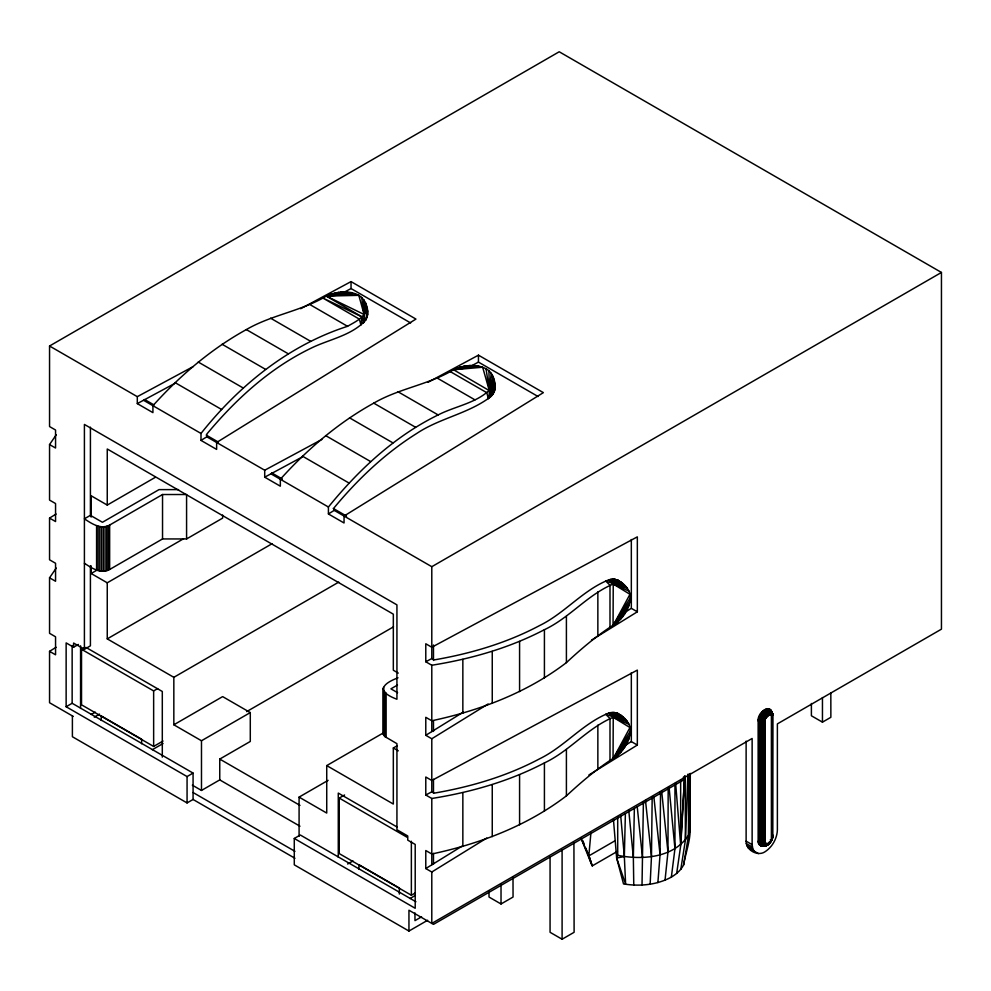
<?xml version="1.0" encoding="UTF-8"?>
<svg xmlns="http://www.w3.org/2000/svg" width="991" height="991" viewBox="0 0 991 991"><rect width="100%" height="100%" fill="white"/><g stroke="black" fill="none" stroke-linecap="round" stroke-linejoin="round"><path stroke-width="1.49" d="M56.091 647.284L49.55 651.335L49.55 702.73L73.223 716.394M56.239 568.054L49.55 577.803L49.55 633.323L55.558 636.792L55.558 654.803L49.55 651.335M56.091 514.044L49.55 518.082L49.55 559.804L55.558 563.272L55.558 581.271L49.55 577.803M56.239 434.801L49.55 444.563L49.55 500.083L55.558 503.552L55.558 521.551L49.55 518.082M746.124 741.144L746.124 841.173C745.666 849.869 757.446 856.67 764.755 851.938C772.113 847.268 777.006 838.782 777.378 830.074L777.378 723.888L941.45 629.161L941.45 272.451L559.209 51.767L49.55 346.008L49.55 426.551L55.558 430.02L55.558 448.031L49.55 444.563M72.393 715.911L72.393 736.734L187.064 802.933L193.072 799.464L193.072 773.091L187.064 776.56L66.137 706.744L66.137 642.899L73.594 647.21L78.4 644.435M66.137 706.744L72.145 703.276L72.145 645.513M73.594 647.21L73.594 643.035L84.408 649.291L90.416 645.822L90.416 565.911M80.568 708.416L80.568 645.822M84.198 647.742L81.522 649.291L81.522 704.812L153.642 746.446L162.995 741.045M84.408 649.291L84.408 424.433L396.933 604.869L396.933 699.25C377.893 692.114 379.9 684.694 398.01 677.807M84.408 563.235C91.469 567.979 100.971 574.346 109.654 569.478L162.536 538.943L186.581 538.943L186.581 494.521L162.536 494.521L109.654 525.057C100.971 529.925 91.469 523.558 84.408 518.813L90.416 515.345L90.416 427.158M183.533 538.757L107.251 582.807L91.135 573.504L91.135 565.886M91.135 517.116L91.135 495.773L107.251 505.076L155.426 477.253M96.585 570.135L96.585 525.726M98.134 570.655L98.134 526.233M99.794 571.002L99.794 526.58M101.243 720.457L101.243 715.911L141.626 739.224L141.626 743.77M101.553 571.175L101.553 526.766M103.324 571.175L103.324 526.766M105.083 571.002L105.083 526.58M106.755 570.655L106.755 526.233M338.749 582.113L173.834 677.324L107.251 638.873L107.251 582.807M107.251 505.076L107.251 448.997L393.328 614.172L393.328 670.238L398.283 673.1M108.292 570.135L108.292 525.726M109.654 569.478L109.654 525.057M300.669 308.721L351.037 281.605L415.947 319.077L216.633 442.481L216.633 449.418L201 440.4L206.809 436.808L206.809 434.095C235.647 399.435 269.738 368.218 310.592 348.423C328.715 339.368 351.433 335.85 365.58 320.304C370.324 312.202 366.633 300.199 358.816 295.343C348.77 289.905 336.383 291.627 326.312 296.098C301.351 311.149 271.546 314.853 246.35 329.582C210.922 349.117 179.928 375.725 152.924 405.691L152.924 412.64L137.303 403.61L137.303 396.673L49.55 346.008M153.642 746.446L153.642 690.925L157.656 688.609M162.301 757.136L162.301 691.483L85.92 647.383M162.536 538.943L162.536 494.521M192.341 785.169L201.483 790.446L219.754 779.892L219.754 759.081L250.289 741.454L250.289 712.579L201.483 740.76L173.834 724.793L173.834 677.324M187.064 802.933L187.064 776.56M201 440.4L201 433.451C239.141 385.462 288.579 345.264 347.556 326.312C355.224 321.741 367.599 316.625 366.236 305.538L364.093 314.457L363.4 322.942L362.062 316.922L326.312 296.098L343.22 291.961L330.238 294.5L338.823 292.37M201.483 790.446L201.483 740.76M222.641 515.06L222.641 518.12L186.581 538.943M428.075 382.278L478.455 355.162L543.365 392.634L344.05 516.038L344.05 522.975L328.417 513.957L328.417 507.02C358.705 469.784 394.715 436.176 438.146 414.932C455.563 405.926 477.811 403.04 491.524 387.976C496.194 381.535 492.874 372.244 486.061 368.813C475.965 363.486 463.615 365.184 453.556 369.742C428.657 384.756 398.902 388.422 373.768 403.139C338.34 422.674 307.334 449.282 280.342 479.26L280.342 486.197L264.708 477.179L264.708 470.23L206.809 436.808M415.898 901.748L300.298 834.992L294.277 838.473L294.277 864.833L408.949 931.045L427.654 920.255M299.084 836.255L299.084 797.111L328.108 780.351M384.384 732.312L326.733 765.597L326.733 813.066L299.084 797.111M328.417 513.957L334.215 510.365L334.215 507.652C357.937 479.111 385.14 453.234 416.691 433.488C439.608 418.14 468.049 413.767 490.124 397.156C496.677 392.064 495.909 382.885 492.8 376.06L488.315 398.58L493.022 393.836L491.524 387.976L489.306 390.615L490.124 397.156M338.278 857.203L338.278 793.085L397.23 827.113M344.583 794.993L339.232 798.077L339.232 853.598L411.364 895.232L415.365 892.916M410.646 322.955L351.037 288.542L351.037 281.605M358.953 869.243L358.953 864.697L399.336 888.023L399.336 894.068M294.277 838.473L415.204 908.276L415.204 844.431L407.747 840.133L407.747 835.97L396.933 829.727L396.933 743.671L384.979 736.635L383.17 733.774L383.17 688.324M383.48 734.777L383.48 687.32M384.087 735.743L384.087 691.334M384.979 736.635L384.979 692.213M386.118 737.415L386.118 693.006M397.341 745.653L393.328 747.97L393.328 804.048L326.733 765.597M408.949 931.045L408.949 910.221L433.476 924.38L683.493 780.028L683.493 776.944M411.364 895.232L411.364 841.26M414.969 912.922L414.969 920.639L421.571 916.824M755.08 852.31L752.887 849.188L752.132 844.642L752.132 738.468L431.791 923.414L431.791 872.018L425.783 868.55L425.783 850.538L431.791 854.007C479.879 843.775 527.088 825.937 566.406 795.86C582.064 781.292 598.316 767.604 616.439 756.319C623.835 749.964 629.991 741.107 630.301 731.073C631.019 722.092 621.952 714.288 613.243 717.286C587.576 727.951 569.627 751.091 544.418 762.921C509.3 781.304 470.824 792.255 431.791 798.486L425.783 795.017L425.783 777.018L431.791 780.487L637.337 670.102L637.337 745.059L588.902 774.974M609.998 760.778L609.998 718.5L605.65 714.238L627.402 721.621C623.128 715.911 616.204 710.535 608.722 713.099C582.733 723.48 564.684 746.582 539.612 758.809C506.735 776.263 470.713 786.879 434.145 793.147L431.791 791.797L431.791 738.766L425.783 735.297L425.783 717.298L431.791 720.767C479.879 710.522 527.088 692.684 566.406 662.62C582.064 648.04 598.316 634.364 616.439 623.066C623.835 616.724 629.991 607.855 630.301 597.833C631.019 588.84 621.952 581.036 613.243 584.046C587.576 594.711 569.627 617.839 544.418 629.681C509.3 648.064 470.824 659.003 431.791 665.246L425.783 661.777L425.783 643.766L431.791 647.247L637.337 536.862L637.337 611.806L591.516 640.112M431.791 864.833L431.791 854.329M431.791 854.007L431.791 798.486M431.791 731.581L431.791 665.246M609.998 627.538L609.998 585.247L605.65 580.986L627.402 588.381C623.128 582.671 616.204 577.295 608.722 579.859C582.733 590.227 564.684 613.342 539.612 625.556C506.735 643.023 470.713 653.626 434.145 659.907L431.791 658.544L431.791 566.703L941.45 272.451M433.476 864.189L433.476 853.375M433.476 793.184L433.476 779.285M433.476 731.445L433.476 720.63M433.476 660.44L433.476 645.005M462.847 846.401L462.847 792.602M462.847 713.148L462.847 659.349M538.063 396.511L478.455 362.099L478.455 355.162M489.009 890.859L489.009 897.041L501.025 903.978L513.053 897.041L513.004 876.973M492.254 836.615L492.254 784.624M492.254 703.375L492.254 651.384M501.025 903.978L501.025 883.91M519.581 824.809L519.581 774.689M519.581 691.569L519.581 641.437M544.418 811.158L544.418 762.921M544.418 677.918L544.418 629.681M550.067 856.645L550.067 932.296L562.095 939.233L574.111 932.296L573.925 843.031M562.095 939.233L562.095 849.683M566.406 795.86L566.406 749.518M566.406 662.62L566.406 616.266M597.858 768.421L597.858 725.152M597.858 635.169L597.858 591.9M689.055 820.746C692.808 835.215 685.958 850.6 683.641 864.87C680.941 870.16 676.37 874.087 671.353 877.122C656.86 885.013 639.616 886.573 623.512 883.922L616.65 858.02L617.703 855.307L617.703 816.993M624.764 745.641L631.329 741.59L631.329 672.753M624.764 612.388L631.329 608.338L631.329 539.513M671.353 877.122L674.958 848.668L674.958 784.302M675.577 782.679L680.644 844.766L680.656 780.4M758.14 841.297L758.14 720.853C757.211 711.625 772.67 701.962 772.051 716.146L772.051 838.027L770.887 841.582C767.988 844.741 758.239 848.804 758.14 841.297L760.332 842.028L761.992 844.976L764.123 846.165L768.917 843.403C772.571 840.157 767.046 846.004 765.436 845.98L759.725 845.224M758.264 842.536L761.286 843.217L761.286 720.507C761.237 715.7 769.4 706.707 772.497 713.582L772.423 838.46L770.948 841.693L768.582 843.849M760.543 845.67L762.575 846.116L765.25 844.827L763.727 842.734L763.727 720.63C763.677 716.815 770.329 709.99 772.41 715.613L772.051 716.146L770.168 714.189L765.882 715.911L764.445 720.544L764.445 842.412L765.25 844.827L767.802 844.815L770.255 842.437L768.979 843.849M759.056 844.53L761.992 844.976L764.916 843.576L766.34 844.369L765.238 843.291L765.238 718.884L768.917 714.387L771.394 715.341L771.394 839.736L772.497 838.2L770.887 841.582M771.394 839.736L772.646 837.383L772.72 713.892L771.246 711.984M811.394 703.486L811.394 715.775L822.456 722.154L830.867 717.298L830.83 692.796M822.456 722.154L822.456 697.577M683.641 864.87L688.559 835.116L690.182 829.913L690.281 773.364M618.087 621.617L613.057 625.631L613.243 584.046L608.722 579.859L616.439 583.513L625.259 586.164L613.243 584.046L629.966 594.303L613.057 625.631L616.439 623.066M618.087 754.869L613.057 758.883L613.243 717.286L608.722 713.099L616.439 716.753L625.259 719.416L613.243 717.286L629.966 727.555L613.057 758.883L616.439 756.319M665.035 880.194L667.959 852.062L668.182 787.61M657.888 882.572L660.056 854.713L660.526 791.747M650.146 884.22L651.471 856.521L652.189 796.64M642.019 885.062L643.394 802.227M617.703 855.307C641.945 860.225 674.041 857.983 688.559 835.116L689.736 773.897M769.883 842.833L772.41 837.717M633.769 885.074L633.348 857.475L634.364 808.47M625.383 813.822L624.342 856.583L625.631 884.269L616.65 858.02L613.479 819.966M680.805 869.355L685.413 840.058L687.865 774.293M684.645 775.978L680.842 844.629L676.667 873.48M680.644 844.766L684.533 777.514M770.936 710.894L770.441 709.99L772.014 712.145L771.394 715.341M772.348 834.447L772.646 837.383M617.43 851.343L592.259 865.886L588.815 855.902L590.884 833.282M768.025 708.639C772.646 711.972 769.214 716.654 764.705 717.695L759.725 715.106M771.357 713.223L772.72 713.892L772.41 715.613M347.544 292.048L326.312 296.098L364.093 314.457L366.286 308.573L367.76 314.407L365.58 320.304L364.093 314.457L365.419 302.602L367.711 311.372L367.004 314.345M689.253 830.508L690.219 824.648M772.646 715.044L771.555 713.049L769.474 712.579L766.13 714.511L765.882 715.911L761.472 712.418M768.917 843.403L767.554 844.766M764.755 709.531L767.802 713.21L764.643 716.344L762.946 720.643L762.946 842.982C762.773 846.847 770.887 844.753 765.349 845.273L766.477 844.518M764.036 844.989L764.259 844.072L758.573 843.626M763.615 710.299L767.591 715.155L764.445 720.544L758.264 719.478M772.051 839.563L771.927 837.197M772.497 838.2L772.658 834.918M770.081 841.978L766.006 845.856L761.472 845.88L764.123 846.165M771.803 838.919L772.262 837.556M363.4 322.942L364.477 320.056M493.642 379.02L489.306 390.615L490.793 396.462L493.852 392.399L492.366 386.564L489.306 390.615L453.556 369.742L470.291 365.543L457.272 368.206L465.869 365.989L459.353 367.5M771.555 840.653L772.1 839.402M492.676 392.795L490.793 396.462L489.467 390.479L492.019 395.198L491.524 387.976M763.181 843.799L764.445 842.412L767.703 843.837M770.168 842.152L771.58 839.736M493.456 383.591L494.484 390.937L490.793 396.462L494.93 389.426L493.456 383.591L489.306 390.615L482.654 367.227L453.556 369.742L474.652 365.58M621.196 618.446L613.057 625.631L630.301 597.833M621.196 751.686L613.057 758.883L630.301 731.073M766.997 708.689L769.276 711.773L768.917 714.387M384.087 730.763L383.17 733.774M622.645 616.724L613.057 625.631L629.966 601.574M622.645 749.976L613.057 758.883L629.966 734.827M770.019 841.384L765.932 845.447M769.549 842.784L770.948 841.693M625.259 613.119L613.057 625.631L628.988 605.439M625.259 746.359L613.057 758.883L628.988 738.691M761.286 720.507L760.332 721.609L760.332 842.028L761.187 845.05L763.442 846.302M613.057 625.631L627.402 609.329M613.057 758.883L627.402 742.569M768 844.704L769.474 843.514L764.408 846.264M758.573 718.029L763.181 719.565L765.238 718.884M771.432 713.817L770.081 714.61M767.009 845.385L768.644 844.245M425.783 735.297L463.293 712.133M431.791 738.766L488.092 703.994M425.783 868.55L461.992 846.178M431.791 872.018L486.779 838.052M91.135 573.504L97.836 569.639M107.251 638.873L272.153 543.663M91.259 714.449L95.272 712.133M94.269 717.162L99.558 714.102M173.834 724.793L222.641 696.611L250.289 712.579M152.317 749.704L163.019 743.535M246.66 711.612L393.464 626.857M397.502 685.041L390.925 688.844L397.602 692.697M347.63 864.016L352.982 860.931M410.039 898.503L415.378 895.406M592.259 865.886L588.815 855.902L615.262 840.628M137.303 396.673L193.121 366.62M137.303 403.61L174.713 383.467M342.898 292.915L351.037 288.542M264.708 470.23L321.889 439.447M264.708 477.179L302.131 457.037M470.316 366.484L478.455 362.099M425.783 661.777L431.791 658.544M425.783 795.017L431.791 791.797M767.443 845.162L765.436 845.98M763.727 842.734L761.286 843.217M763.751 846.264L766.501 845.608M616.65 858.02L624.342 856.583L620.676 815.345M453.556 369.742L478.814 366.137M364.614 302.775L363.883 299.852L364.093 314.457L358.816 295.343L326.312 296.098L351.656 292.63M326.312 296.098L355.447 293.745M765.027 846.116L761.051 845.657L759.515 841.855L759.515 721.423C759.738 716.072 764.643 707.822 770.812 710.213M178.553 489.616L159.018 489.616L102.445 522.282L90.416 515.345M613.429 580.193L610.419 579.475L616.439 583.513L622.645 584.579L618.334 580.379L613.763 579.289L618.087 583.501L622.645 584.579M610.419 712.727L616.439 716.753L622.645 717.818L618.334 713.631L613.763 712.541L618.087 716.741L622.645 717.818M616.439 583.513L612.116 579.289L618.334 580.379M618.334 713.631L612.116 712.541L616.439 716.753M613.763 579.289L616.885 579.834L621.196 584.033L615.361 579.475L618.087 583.501M613.763 712.541L616.885 713.086L621.196 717.286L615.361 712.715L618.087 716.741M764.755 845.88L762.773 844.778L762.116 843.143L762.116 720.606C762.636 716.431 767.579 709.283 772.1 712.839M750.633 849.733L752.429 850.154M764.259 718.673L759.056 716.555M620.205 716.555L623.079 717.422L628.988 724.371L613.243 717.286M612.116 579.289L615.064 580.181M620.267 716.382L623.079 717.422L620.936 715.217M767.802 713.21L768.83 713.607L765.894 708.986M613.243 584.046L628.988 591.119M771.37 713.347L771.481 711.278L772.497 713.582M758.14 720.853L760.332 721.609C760.543 716.468 765.263 708.54 771.184 710.844M770.341 709.705L768.966 708.85M761.162 845.955L759.205 843.923L758.784 841.607L758.784 721.175C759.131 715.737 763.33 708.441 769.536 709.246L771.58 714.982M450.174 371.551L486.792 392.684L488.315 398.58M310.084 304.671L347.556 326.312M437.502 378.24L474.974 399.869M270.593 318.185L310.728 341.362M397.998 391.755L438.146 414.932M246.35 329.582L288.121 353.7M373.768 403.139L415.539 427.257M222.108 344.261L265.514 369.333M349.526 417.83L392.931 442.89M631.329 608.338L637.337 611.806M198.225 362.025L243.241 388.026M325.63 435.594L370.659 461.583M175.048 382.6L221.637 409.506M302.466 456.17L349.055 483.063M144.649 399.534L154.014 404.935M206.165 435.049L218.193 441.998M271.683 472.868L282.373 479.049M333.187 508.383L346.565 516.1M143.522 400.265L152.639 405.53M152.924 405.691L201 433.451M270.927 473.822L328.417 507.02M334.215 510.365L431.791 566.703M631.329 741.59L637.337 745.059M746.124 841.173L752.132 844.642M746.31 843.601L752.318 847.07M746.88 845.719L752.887 849.188M747.809 847.491L758.437 853.623M393.328 747.97L398.283 750.831M81.522 649.291L153.642 690.925M339.232 798.077L407.351 837.407M219.754 759.081L299.976 805.386M219.754 779.892L299.976 826.209M72.145 703.276L193.072 773.091M193.072 792.527L294.934 851.331M193.072 799.464L294.934 858.268M760.543 713.706L765.783 717.162M770.341 839.736L771.432 840.467M762.513 711.265L766.13 714.511M769.474 712.579L770.255 713.371M620.936 581.977L624.144 586.003M769.784 709.296L771.803 711.476M770.998 710.386L772.757 714.474M763.181 719.565L763.727 720.63M492.366 386.564L494.484 390.937M581.036 838.089L588.815 855.902M582.027 840.628L591.367 863.979L590.487 860.535M582.844 840.74L583.972 843.601M585.669 847.912L590.19 859.383M771.927 711.761L772.348 714.015M494.274 381.894L495.116 384.842M365.568 311.583L367.054 317.417M495.19 387.902L493.704 382.068L489.306 390.615L486.061 368.813M492.329 377.682L491.214 373.297L489.306 390.615L488.947 370.857M764.705 717.695L764.916 718.834M361.653 297.411L364.093 314.457M653.837 796.578L660.056 854.713M645.488 800.48L651.471 856.521M661.703 791.574L667.959 852.062M637.25 806.934L642.478 857.45M628.777 810.527L633.348 857.475M669.098 787.56L674.958 848.668M772.546 713.334L772.658 714.499M690.108 799.65L690.207 825.528M685.19 775.978L685.413 840.058M688.361 774.231L688.559 835.116M690.083 773.76L690.182 829.913M362.062 316.922L360.91 325.023L359.386 319.127L322.756 297.981L362.062 316.922"/></g></svg>
